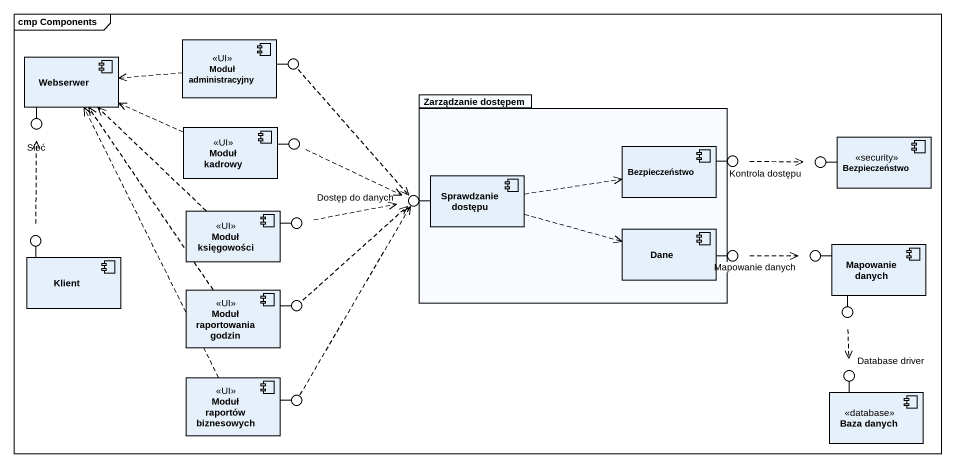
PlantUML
@startuml
mainframe cmp Components
component "Moduł administracyjny" as Moduł_administracyjny <<UI>>
component Webserwer
() " " as lollipop1
package "Zarządzanie dostępem" as Zarządzanie_dostępem {
  component Bezpieczeństwo
  component "Sprawdzanie dostępu" as Sprawdzanie_dostępu
  component Dane
}
() Sieć
component "Moduł kadrowy" as Moduł_kadrowy <<UI>>
() " " as lollipop2
() " " as lollipop3
() "Kontrola dostępu" as Kontrola_dostępu
component "Bezpieczeństwo" as Bezpieczeństwo_2 <<security>>
component "Moduł księgowości" as Moduł_księgowości <<UI>>
() "Dostęp do danych" as Dostęp_do_danych
() " " as lollipop4
() " " as lollipop5
component "Mapowanie danych" as Mapowanie_danych
component Klient
() " " as lollipop6
() "Mapowanie danych" as Mapowanie_danych_2
component "Moduł raportowania godzin" as Moduł_raportowania_godzin <<UI>>
() " " as lollipop7
() " " as lollipop8
() "Database driver" as Database_driver
component "Moduł raportów biznesowych" as Moduł_raportów_biznesowych <<UI>>
() " " as lollipop9
component "Baza danych" as Baza_danych <<database>>
Moduł_administracyjny -right- lollipop1
Webserwer -- Sieć
Moduł_kadrowy -right- lollipop2
Bezpieczeństwo -right- lollipop3
Bezpieczeństwo_2 -left- Kontrola_dostępu
Sprawdzanie_dostępu -left- Dostęp_do_danych
Klient -up- lollipop4
Moduł_księgowości -right- lollipop5
Dane -right- lollipop6
Mapowanie_danych -left- Mapowanie_danych_2
Moduł_raportowania_godzin -right- lollipop7
Mapowanie_danych -- lollipop8
Baza_danych -up- Database_driver
Moduł_raportów_biznesowych -right- lollipop9
Moduł_administracyjny .left.> Webserwer
lollipop1 ..> Dostęp_do_danych
Moduł_kadrowy .left.> Webserwer
lollipop2 .right.> Dostęp_do_danych
lollipop3 .right.> Kontrola_dostępu
Moduł_księgowości .up.> Webserwer
Sprawdzanie_dostępu .right.> Bezpieczeństwo
Sprawdzanie_dostępu .right.> Dane
lollipop4 .up.> Sieć
lollipop5 .right.> Dostęp_do_danych
lollipop6 .right.> Mapowanie_danych_2
Moduł_raportowania_godzin .up.> Webserwer
lollipop7 .up.> Dostęp_do_danych
lollipop8 ..> Database_driver
Moduł_raportów_biznesowych .up.> Webserwer
lollipop9 .up.> Dostęp_do_danych
@enduml
